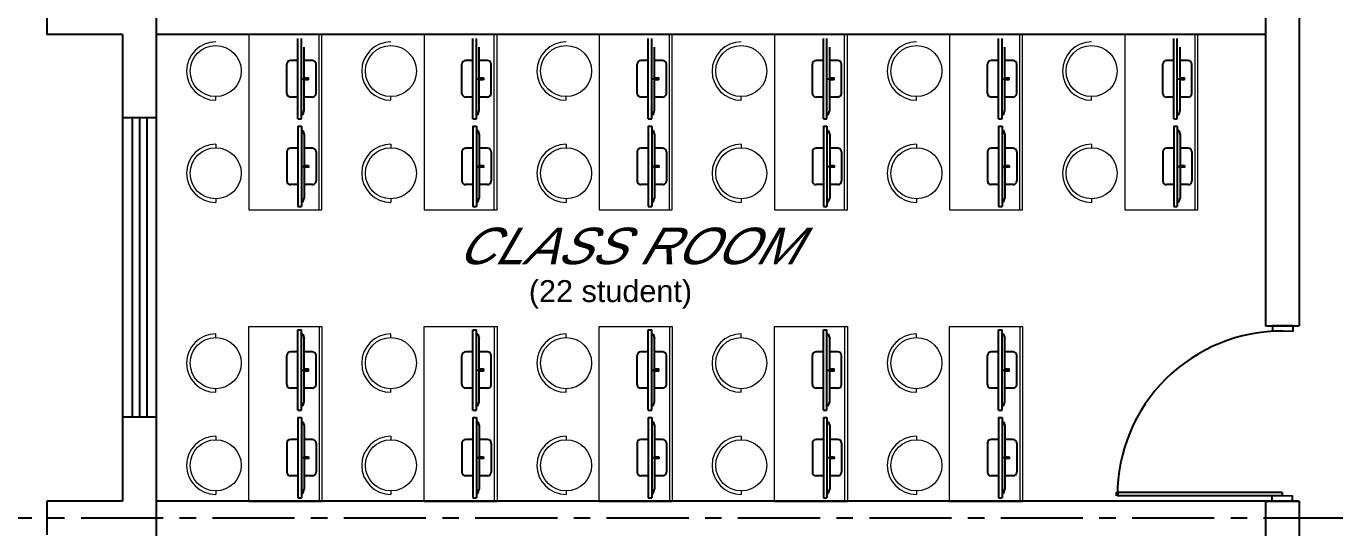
# Model space of a CAD drawing. Extents: x 348043 to 758301, y 133827 to 256568.
# Drawn here: x 584202 to 593167, y 168885 to 172321 of the extents above; entities that cross this region are included whole.
import ezdxf

# ---------------------------------------------------------------- set-up
doc = ezdxf.new("R2010")
doc.units = 0
doc.header["$LTSCALE"] = 900
doc.header["$MEASUREMENT"] = 0
doc.linetypes.add('CENTER', pattern=[2, 1.25, -0.25, 0.25, -0.25])
for name, color, linetype in [('2', 7, 'CONTINUOUS'), ('door', 163, 'CONTINUOUS'), ('TEXT', 2, 'CONTINUOUS')]:
    doc.layers.add(name, color=color, linetype=linetype)
doc.styles.add('ROMANS', font='arial.ttf')

msp = doc.modelspace()

# ---------------------------------------------------------------- linework, layer by layer
at = {"layer": '2', "color": 30, "linetype": 'Continuous'}
for p, q in [((586062.9, 171685.7), (586062.9, 172235.7)), ((586087.6, 171685.7), (586087.6, 172235.7)), ((587262.9, 171685.7), (587262.9, 172235.7)), ((587287.6, 171685.7), (587287.6, 172235.7)), ((588462.9, 171685.7), (588462.9, 172235.7)), ((588487.6, 171685.7), (588487.6, 172235.7)), ((589662.9, 171685.7), (589662.9, 172235.7)), ((589687.6, 171685.7), (589687.6, 172235.7)), ((590862.9, 171685.7), (590862.9, 172235.7)), ((590887.6, 171685.7), (590887.6, 172235.7)), ((592062.9, 171685.7), (592062.9, 172235.7)), ((592087.6, 171685.7), (592087.6, 172235.7)), ((586106.2, 171744), (586106.2, 172177.4)), ((587306.2, 171744), (587306.2, 172177.4)), ((588506.2, 171744), (588506.2, 172177.4)), ((589706.2, 171744), (589706.2, 172177.4)), ((590906.2, 171744), (590906.2, 172177.4)), ((592106.2, 171744), (592106.2, 172177.4)), ((585987.6, 171860.7), (585987.6, 172060.7)), ((586062.9, 172085.7), (586012.6, 172085.7)), ((586162.6, 172085.7), (586106.2, 172085.7)), ((586187.6, 171860.7), (586187.6, 172060.7)), ((587187.6, 171860.7), (587187.6, 172060.7)), ((587262.9, 172085.7), (587212.6, 172085.7)), ((587362.6, 172085.7), (587306.2, 172085.7)), ((587387.6, 171860.7), (587387.6, 172060.7)), ((588387.6, 171860.7), (588387.6, 172060.7)), ((588462.9, 172085.7), (588412.6, 172085.7)), ((588562.6, 172085.7), (588506.2, 172085.7)), ((588587.6, 171860.7), (588587.6, 172060.7)), ((589587.6, 171860.7), (589587.6, 172060.7)), ((589662.9, 172085.7), (589612.6, 172085.7)), ((589762.6, 172085.7), (589706.2, 172085.7)), ((589787.6, 171860.7), (589787.6, 172060.7)), ((590787.6, 171860.7), (590787.6, 172060.7)), ((590862.9, 172085.7), (590812.6, 172085.7)), ((590962.6, 172085.7), (590906.2, 172085.7)), ((590987.6, 171860.7), (590987.6, 172060.7)), ((591987.6, 171860.7), (591987.6, 172060.7)), ((592062.9, 172085.7), (592012.6, 172085.7)), ((592162.6, 172085.7), (592106.2, 172085.7)), ((592187.6, 171860.7), (592187.6, 172060.7)), ((586087.6, 171960.7), (586140.8, 171960.7)), ((586087.6, 171835.7), (586087.6, 171960.7)), ((587287.6, 171960.7), (587340.8, 171960.7)), ((587287.6, 171835.7), (587287.6, 171960.7)), ((588487.6, 171960.7), (588540.8, 171960.7)), ((588487.6, 171835.7), (588487.6, 171960.7)), ((589687.6, 171960.7), (589740.8, 171960.7)), ((589687.6, 171835.7), (589687.6, 171960.7)), ((590887.6, 171960.7), (590940.8, 171960.7)), ((590887.6, 171835.7), (590887.6, 171960.7)), ((592087.6, 171960.7), (592140.8, 171960.7)), ((592087.6, 171835.7), (592087.6, 171960.7)), ((586062.9, 171835.7), (586012.6, 171835.7)), ((586162.6, 171835.7), (586106.2, 171835.7)), ((587262.9, 171835.7), (587212.6, 171835.7)), ((587362.6, 171835.7), (587306.2, 171835.7)), ((588462.9, 171835.7), (588412.6, 171835.7)), ((588562.6, 171835.7), (588506.2, 171835.7)), ((589662.9, 171835.7), (589612.6, 171835.7)), ((589762.6, 171835.7), (589706.2, 171835.7)), ((590862.9, 171835.7), (590812.6, 171835.7)), ((590962.6, 171835.7), (590906.2, 171835.7)), ((592062.9, 171835.7), (592012.6, 171835.7)), ((592162.6, 171835.7), (592106.2, 171835.7)), ((586062.9, 171685.7), (586087.6, 171685.7)), ((586096.9, 171714.9), (586087.6, 171714.9)), ((586096.9, 171714.9), (586106.2, 171744)), ((587262.9, 171685.7), (587287.6, 171685.7)), ((587296.9, 171714.9), (587287.6, 171714.9)), ((587296.9, 171714.9), (587306.2, 171744)), ((588462.9, 171685.7), (588487.6, 171685.7)), ((588496.9, 171714.9), (588487.6, 171714.9)), ((588496.9, 171714.9), (588506.2, 171744)), ((589662.9, 171685.7), (589687.6, 171685.7)), ((589696.9, 171714.9), (589687.6, 171714.9)), ((589696.9, 171714.9), (589706.2, 171744)), ((590862.9, 171685.7), (590887.6, 171685.7)), ((590896.9, 171714.9), (590887.6, 171714.9)), ((590896.9, 171714.9), (590906.2, 171744)), ((592062.9, 171685.7), (592087.6, 171685.7)), ((592096.9, 171714.9), (592087.6, 171714.9)), ((592096.9, 171714.9), (592106.2, 171744)), ((586062.9, 171635.7), (586062.9, 171085.7)), ((586062.9, 171635.7), (586087.6, 171635.7)), ((586087.6, 171635.7), (586087.6, 171085.7)), ((586096.9, 171606.6), (586087.6, 171606.6)), ((586096.9, 171606.6), (586106.2, 171577.4)), ((587262.9, 171635.7), (587262.9, 171085.7)), ((587262.9, 171635.7), (587287.6, 171635.7)), ((587287.6, 171635.7), (587287.6, 171085.7)), ((587296.9, 171606.6), (587287.6, 171606.6)), ((587296.9, 171606.6), (587306.2, 171577.4)), ((588462.9, 171635.7), (588462.9, 171085.7)), ((588462.9, 171635.7), (588487.6, 171635.7)), ((588487.6, 171635.7), (588487.6, 171085.7)), ((588496.9, 171606.6), (588487.6, 171606.6)), ((588496.9, 171606.6), (588506.2, 171577.4)), ((589662.9, 171635.7), (589662.9, 171085.7)), ((589662.9, 171635.7), (589687.6, 171635.7)), ((589687.6, 171635.7), (589687.6, 171085.7)), ((589696.9, 171606.6), (589687.6, 171606.6)), ((589696.9, 171606.6), (589706.2, 171577.4)), ((590862.9, 171635.7), (590862.9, 171085.7)), ((590862.9, 171635.7), (590887.6, 171635.7)), ((590887.6, 171635.7), (590887.6, 171085.7)), ((590896.9, 171606.6), (590887.6, 171606.6)), ((590896.9, 171606.6), (590906.2, 171577.4)), ((592062.9, 171635.7), (592062.9, 171085.7)), ((592062.9, 171635.7), (592087.6, 171635.7)), ((592087.6, 171635.7), (592087.6, 171085.7)), ((592096.9, 171606.6), (592087.6, 171606.6)), ((592096.9, 171606.6), (592106.2, 171577.4)), ((586106.2, 171577.4), (586106.2, 171144)), ((587306.2, 171577.4), (587306.2, 171144)), ((588506.2, 171577.4), (588506.2, 171144)), ((589706.2, 171577.4), (589706.2, 171144)), ((590906.2, 171577.4), (590906.2, 171144)), ((592106.2, 171577.4), (592106.2, 171144)), ((585987.6, 171460.7), (585987.6, 171260.7)), ((586062.9, 171485.7), (586012.6, 171485.7)), ((586087.6, 171485.7), (586087.6, 171360.7)), ((586162.6, 171485.7), (586106.2, 171485.7)), ((586187.6, 171460.7), (586187.6, 171260.7)), ((587187.6, 171460.7), (587187.6, 171260.7)), ((587262.9, 171485.7), (587212.6, 171485.7)), ((587287.6, 171485.7), (587287.6, 171360.7)), ((587362.6, 171485.7), (587306.2, 171485.7)), ((587387.6, 171460.7), (587387.6, 171260.7)), ((588387.6, 171460.7), (588387.6, 171260.7)), ((588462.9, 171485.7), (588412.6, 171485.7)), ((588487.6, 171485.7), (588487.6, 171360.7)), ((588562.6, 171485.7), (588506.2, 171485.7)), ((588587.6, 171460.7), (588587.6, 171260.7)), ((589587.6, 171460.7), (589587.6, 171260.7)), ((589662.9, 171485.7), (589612.6, 171485.7)), ((589687.6, 171485.7), (589687.6, 171360.7)), ((589762.6, 171485.7), (589706.2, 171485.7)), ((589787.6, 171460.7), (589787.6, 171260.7)), ((590787.6, 171460.7), (590787.6, 171260.7)), ((590862.9, 171485.7), (590812.6, 171485.7)), ((590887.6, 171485.7), (590887.6, 171360.7)), ((590962.6, 171485.7), (590906.2, 171485.7)), ((590987.6, 171460.7), (590987.6, 171260.7)), ((591987.6, 171460.7), (591987.6, 171260.7)), ((592062.9, 171485.7), (592012.6, 171485.7)), ((592087.6, 171485.7), (592087.6, 171360.7)), ((592162.6, 171485.7), (592106.2, 171485.7)), ((592187.6, 171460.7), (592187.6, 171260.7)), ((586087.6, 171360.7), (586140.8, 171360.7)), ((587287.6, 171360.7), (587340.8, 171360.7)), ((588487.6, 171360.7), (588540.8, 171360.7)), ((589687.6, 171360.7), (589740.8, 171360.7)), ((590887.6, 171360.7), (590940.8, 171360.7)), ((592087.6, 171360.7), (592140.8, 171360.7)), ((586062.9, 171235.7), (586012.6, 171235.7)), ((586162.6, 171235.7), (586106.2, 171235.7)), ((587262.9, 171235.7), (587212.6, 171235.7)), ((587362.6, 171235.7), (587306.2, 171235.7)), ((588462.9, 171235.7), (588412.6, 171235.7)), ((588562.6, 171235.7), (588506.2, 171235.7)), ((589662.9, 171235.7), (589612.6, 171235.7)), ((589762.6, 171235.7), (589706.2, 171235.7)), ((590862.9, 171235.7), (590812.6, 171235.7)), ((590962.6, 171235.7), (590906.2, 171235.7)), ((592062.9, 171235.7), (592012.6, 171235.7)), ((592162.6, 171235.7), (592106.2, 171235.7)), ((586096.9, 171114.9), (586106.2, 171144)), ((587296.9, 171114.9), (587306.2, 171144)), ((588496.9, 171114.9), (588506.2, 171144)), ((589696.9, 171114.9), (589706.2, 171144)), ((590896.9, 171114.9), (590906.2, 171144)), ((592096.9, 171114.9), (592106.2, 171144)), ((586062.9, 171085.7), (586087.6, 171085.7)), ((586096.9, 171114.9), (586087.6, 171114.9)), ((587262.9, 171085.7), (587287.6, 171085.7)), ((587296.9, 171114.9), (587287.6, 171114.9)), ((588462.9, 171085.7), (588487.6, 171085.7)), ((588496.9, 171114.9), (588487.6, 171114.9)), ((589662.9, 171085.7), (589687.6, 171085.7)), ((589696.9, 171114.9), (589687.6, 171114.9)), ((590862.9, 171085.7), (590887.6, 171085.7)), ((590896.9, 171114.9), (590887.6, 171114.9)), ((592062.9, 171085.7), (592087.6, 171085.7)), ((592096.9, 171114.9), (592087.6, 171114.9)), ((586062.9, 169691.1), (586062.9, 170241.1)), ((586062.9, 170241.1), (586087.6, 170241.1)), ((586087.6, 169691.1), (586087.6, 170241.1)), ((587262.9, 169691.1), (587262.9, 170241.1)), ((587262.9, 170241.1), (587287.6, 170241.1)), ((587287.6, 169691.1), (587287.6, 170241.1)), ((588462.9, 169691.1), (588462.9, 170241.1)), ((588462.9, 170241.1), (588487.6, 170241.1)), ((588487.6, 169691.1), (588487.6, 170241.1)), ((589662.9, 169691.1), (589662.9, 170241.1)), ((589662.9, 170241.1), (589687.6, 170241.1)), ((589687.6, 169691.1), (589687.6, 170241.1)), ((590862.9, 169691.1), (590862.9, 170241.1)), ((590862.9, 170241.1), (590887.6, 170241.1)), ((590887.6, 169691.1), (590887.6, 170241.1)), ((586096.9, 170212), (586087.6, 170212)), ((586096.9, 170212), (586106.2, 170182.8)), ((586106.2, 169749.4), (586106.2, 170182.8)), ((587296.9, 170212), (587287.6, 170212)), ((587296.9, 170212), (587306.2, 170182.8)), ((587306.2, 169749.4), (587306.2, 170182.8)), ((588496.9, 170212), (588487.6, 170212)), ((588496.9, 170212), (588506.2, 170182.8)), ((588506.2, 169749.4), (588506.2, 170182.8)), ((589696.9, 170212), (589687.6, 170212)), ((589696.9, 170212), (589706.2, 170182.8)), ((589706.2, 169749.4), (589706.2, 170182.8)), ((590896.9, 170212), (590887.6, 170212)), ((590896.9, 170212), (590906.2, 170182.8)), ((590906.2, 169749.4), (590906.2, 170182.8)), ((585987.6, 169866.1), (585987.6, 170066.1)), ((586062.9, 170091.1), (586012.6, 170091.1)), ((586162.6, 170091.1), (586106.2, 170091.1)), ((586187.6, 169866.1), (586187.6, 170066.1)), ((587187.6, 169866.1), (587187.6, 170066.1)), ((587262.9, 170091.1), (587212.6, 170091.1)), ((587362.6, 170091.1), (587306.2, 170091.1)), ((587387.6, 169866.1), (587387.6, 170066.1)), ((588387.6, 169866.1), (588387.6, 170066.1)), ((588462.9, 170091.1), (588412.6, 170091.1)), ((588562.6, 170091.1), (588506.2, 170091.1)), ((588587.6, 169866.1), (588587.6, 170066.1)), ((589587.6, 169866.1), (589587.6, 170066.1)), ((589662.9, 170091.1), (589612.6, 170091.1)), ((589762.6, 170091.1), (589706.2, 170091.1)), ((589787.6, 169866.1), (589787.6, 170066.1)), ((590787.6, 169866.1), (590787.6, 170066.1)), ((590862.9, 170091.1), (590812.6, 170091.1)), ((590962.6, 170091.1), (590906.2, 170091.1)), ((590987.6, 169866.1), (590987.6, 170066.1)), ((586087.6, 169966.1), (586140.8, 169966.1)), ((586087.6, 169841.1), (586087.6, 169966.1)), ((587287.6, 169966.1), (587340.8, 169966.1)), ((587287.6, 169841.1), (587287.6, 169966.1)), ((588487.6, 169966.1), (588540.8, 169966.1)), ((588487.6, 169841.1), (588487.6, 169966.1)), ((589687.6, 169966.1), (589740.8, 169966.1)), ((589687.6, 169841.1), (589687.6, 169966.1)), ((590887.6, 169966.1), (590940.8, 169966.1)), ((590887.6, 169841.1), (590887.6, 169966.1)), ((586062.9, 169841.1), (586012.6, 169841.1)), ((586162.6, 169841.1), (586106.2, 169841.1)), ((587262.9, 169841.1), (587212.6, 169841.1)), ((587362.6, 169841.1), (587306.2, 169841.1)), ((588462.9, 169841.1), (588412.6, 169841.1)), ((588562.6, 169841.1), (588506.2, 169841.1)), ((589662.9, 169841.1), (589612.6, 169841.1)), ((589762.6, 169841.1), (589706.2, 169841.1)), ((590862.9, 169841.1), (590812.6, 169841.1)), ((590962.6, 169841.1), (590906.2, 169841.1)), ((586096.9, 169720.3), (586087.6, 169720.3)), ((586096.9, 169720.3), (586106.2, 169749.4)), ((587296.9, 169720.3), (587287.6, 169720.3)), ((587296.9, 169720.3), (587306.2, 169749.4)), ((588496.9, 169720.3), (588487.6, 169720.3)), ((588496.9, 169720.3), (588506.2, 169749.4)), ((589696.9, 169720.3), (589687.6, 169720.3)), ((589696.9, 169720.3), (589706.2, 169749.4)), ((590896.9, 169720.3), (590887.6, 169720.3)), ((590896.9, 169720.3), (590906.2, 169749.4)), ((586062.9, 169691.1), (586087.6, 169691.1)), ((586062.9, 169641.1), (586062.9, 169091.1)), ((586062.9, 169641.1), (586087.6, 169641.1)), ((586087.6, 169641.1), (586087.6, 169091.1)), ((586096.9, 169612), (586087.6, 169612)), ((586096.9, 169612), (586106.2, 169582.8)), ((587262.9, 169691.1), (587287.6, 169691.1)), ((587262.9, 169641.1), (587262.9, 169091.1)), ((587262.9, 169641.1), (587287.6, 169641.1)), ((587287.6, 169641.1), (587287.6, 169091.1)), ((587296.9, 169612), (587287.6, 169612)), ((587296.9, 169612), (587306.2, 169582.8)), ((588462.9, 169691.1), (588487.6, 169691.1)), ((588462.9, 169641.1), (588462.9, 169091.1)), ((588462.9, 169641.1), (588487.6, 169641.1)), ((588487.6, 169641.1), (588487.6, 169091.1)), ((588496.9, 169612), (588487.6, 169612)), ((588496.9, 169612), (588506.2, 169582.8)), ((589662.9, 169691.1), (589687.6, 169691.1)), ((589662.9, 169641.1), (589662.9, 169091.1)), ((589662.9, 169641.1), (589687.6, 169641.1)), ((589687.6, 169641.1), (589687.6, 169091.1)), ((589696.9, 169612), (589687.6, 169612)), ((589696.9, 169612), (589706.2, 169582.8)), ((590862.9, 169691.1), (590887.6, 169691.1)), ((590862.9, 169641.1), (590862.9, 169091.1)), ((590862.9, 169641.1), (590887.6, 169641.1)), ((590887.6, 169641.1), (590887.6, 169091.1)), ((590896.9, 169612), (590887.6, 169612)), ((590896.9, 169612), (590906.2, 169582.8)), ((586106.2, 169582.8), (586106.2, 169149.4)), ((587306.2, 169582.8), (587306.2, 169149.4)), ((588506.2, 169582.8), (588506.2, 169149.4)), ((589706.2, 169582.8), (589706.2, 169149.4)), ((590906.2, 169582.8), (590906.2, 169149.4)), ((585987.6, 169466.1), (585987.6, 169266.1)), ((586062.9, 169491.1), (586012.6, 169491.1)), ((586087.6, 169491.1), (586087.6, 169366.1)), ((586162.6, 169491.1), (586106.2, 169491.1)), ((586187.6, 169466.1), (586187.6, 169266.1)), ((587187.6, 169466.1), (587187.6, 169266.1)), ((587262.9, 169491.1), (587212.6, 169491.1)), ((587287.6, 169491.1), (587287.6, 169366.1)), ((587362.6, 169491.1), (587306.2, 169491.1)), ((587387.6, 169466.1), (587387.6, 169266.1)), ((588387.6, 169466.1), (588387.6, 169266.1)), ((588462.9, 169491.1), (588412.6, 169491.1)), ((588487.6, 169491.1), (588487.6, 169366.1)), ((588562.6, 169491.1), (588506.2, 169491.1)), ((588587.6, 169466.1), (588587.6, 169266.1)), ((589587.6, 169466.1), (589587.6, 169266.1)), ((589662.9, 169491.1), (589612.6, 169491.1)), ((589687.6, 169491.1), (589687.6, 169366.1)), ((589762.6, 169491.1), (589706.2, 169491.1)), ((589787.6, 169466.1), (589787.6, 169266.1)), ((590787.6, 169466.1), (590787.6, 169266.1)), ((590862.9, 169491.1), (590812.6, 169491.1)), ((590887.6, 169491.1), (590887.6, 169366.1)), ((590962.6, 169491.1), (590906.2, 169491.1)), ((590987.6, 169466.1), (590987.6, 169266.1)), ((586087.6, 169366.1), (586140.8, 169366.1)), ((587287.6, 169366.1), (587340.8, 169366.1)), ((588487.6, 169366.1), (588540.8, 169366.1)), ((589687.6, 169366.1), (589740.8, 169366.1)), ((590887.6, 169366.1), (590940.8, 169366.1)), ((586062.9, 169241.1), (586012.6, 169241.1)), ((586162.6, 169241.1), (586106.2, 169241.1)), ((587262.9, 169241.1), (587212.6, 169241.1)), ((587362.6, 169241.1), (587306.2, 169241.1)), ((588462.9, 169241.1), (588412.6, 169241.1)), ((588562.6, 169241.1), (588506.2, 169241.1)), ((589662.9, 169241.1), (589612.6, 169241.1)), ((589762.6, 169241.1), (589706.2, 169241.1)), ((590862.9, 169241.1), (590812.6, 169241.1)), ((590962.6, 169241.1), (590906.2, 169241.1)), ((586062.9, 169091.1), (586087.6, 169091.1)), ((586096.9, 169120.3), (586087.6, 169120.3)), ((586096.9, 169120.3), (586106.2, 169149.4)), ((587262.9, 169091.1), (587287.6, 169091.1)), ((587296.9, 169120.3), (587287.6, 169120.3)), ((587296.9, 169120.3), (587306.2, 169149.4)), ((588462.9, 169091.1), (588487.6, 169091.1)), ((588496.9, 169120.3), (588487.6, 169120.3)), ((588496.9, 169120.3), (588506.2, 169149.4)), ((589662.9, 169091.1), (589687.6, 169091.1)), ((589696.9, 169120.3), (589687.6, 169120.3)), ((589696.9, 169120.3), (589706.2, 169149.4)), ((590862.9, 169091.1), (590887.6, 169091.1)), ((590896.9, 169120.3), (590887.6, 169120.3)), ((590896.9, 169120.3), (590906.2, 169149.4))]:
    msp.add_line(p, q, dxfattribs=at)
for points in [[(586135.9, 171955.7), (586135.9, 171965.7), (586106.2, 171965.7), (586106.2, 171955.7)], [(587335.9, 171955.7), (587335.9, 171965.7), (587306.2, 171965.7), (587306.2, 171955.7)], [(588535.9, 171955.7), (588535.9, 171965.7), (588506.2, 171965.7), (588506.2, 171955.7)], [(589735.9, 171955.7), (589735.9, 171965.7), (589706.2, 171965.7), (589706.2, 171955.7)], [(590935.9, 171955.7), (590935.9, 171965.7), (590906.2, 171965.7), (590906.2, 171955.7)], [(592135.9, 171955.7), (592135.9, 171965.7), (592106.2, 171965.7), (592106.2, 171955.7)], [(586135.9, 171365.8), (586135.9, 171355.8), (586106.2, 171355.8), (586106.2, 171365.8)], [(587335.9, 171365.8), (587335.9, 171355.8), (587306.2, 171355.8), (587306.2, 171365.8)], [(588535.9, 171365.8), (588535.9, 171355.8), (588506.2, 171355.8), (588506.2, 171365.8)], [(589735.9, 171365.8), (589735.9, 171355.8), (589706.2, 171355.8), (589706.2, 171365.8)], [(590935.9, 171365.8), (590935.9, 171355.8), (590906.2, 171355.8), (590906.2, 171365.8)], [(592135.9, 171365.8), (592135.9, 171355.8), (592106.2, 171355.8), (592106.2, 171365.8)], [(586135.9, 169961.1), (586135.9, 169971.1), (586106.2, 169971.1), (586106.2, 169961.1)], [(587335.9, 169961.1), (587335.9, 169971.1), (587306.2, 169971.1), (587306.2, 169961.1)], [(588535.9, 169961.1), (588535.9, 169971.1), (588506.2, 169971.1), (588506.2, 169961.1)], [(589735.9, 169961.1), (589735.9, 169971.1), (589706.2, 169971.1), (589706.2, 169961.1)], [(590935.9, 169961.1), (590935.9, 169971.1), (590906.2, 169971.1), (590906.2, 169961.1)], [(586135.9, 169371.2), (586135.9, 169361.2), (586106.2, 169361.2), (586106.2, 169371.2)], [(587335.9, 169371.2), (587335.9, 169361.2), (587306.2, 169361.2), (587306.2, 169371.2)], [(588535.9, 169371.2), (588535.9, 169361.2), (588506.2, 169361.2), (588506.2, 169371.2)], [(589735.9, 169371.2), (589735.9, 169361.2), (589706.2, 169361.2), (589706.2, 169371.2)], [(590935.9, 169371.2), (590935.9, 169361.2), (590906.2, 169361.2), (590906.2, 169371.2)]]:
    msp.add_lwpolyline(points, close=True, dxfattribs=at)
for centre, start, end in [((586012.6, 172060.7), 90, 180), ((586162.6, 172060.7), 360, 90), ((587212.6, 172060.7), 90, 180), ((587362.6, 172060.7), 360, 90), ((588412.6, 172060.7), 90, 180), ((588562.6, 172060.7), 360, 90), ((589612.6, 172060.7), 90, 180), ((589762.6, 172060.7), 360, 90), ((590812.6, 172060.7), 90, 180), ((590962.6, 172060.7), 360, 90), ((592012.6, 172060.7), 90, 180), ((592162.6, 172060.7), 360, 90), ((586012.6, 171860.7), 180, 270), ((586162.6, 171860.7), 270, 360), ((587212.6, 171860.7), 180, 270), ((587362.6, 171860.7), 270, 360), ((588412.6, 171860.7), 180, 270), ((588562.6, 171860.7), 270, 360), ((589612.6, 171860.7), 180, 270), ((589762.6, 171860.7), 270, 360), ((590812.6, 171860.7), 180, 270), ((590962.6, 171860.7), 270, 360), ((592012.6, 171860.7), 180, 270), ((592162.6, 171860.7), 270, 360), ((586012.6, 171460.7), 90, 180), ((586162.6, 171460.7), 0, 90), ((587212.6, 171460.7), 90, 180), ((587362.6, 171460.7), 0, 90), ((588412.6, 171460.7), 90, 180), ((588562.6, 171460.7), 0, 90), ((589612.6, 171460.7), 90, 180), ((589762.6, 171460.7), 0, 90), ((590812.6, 171460.7), 90, 180), ((590962.6, 171460.7), 0, 90), ((592012.6, 171460.7), 90, 180), ((592162.6, 171460.7), 0, 90), ((586012.6, 171260.7), 180, 270), ((586162.6, 171260.7), 270, 0), ((587212.6, 171260.7), 180, 270), ((587362.6, 171260.7), 270, 0), ((588412.6, 171260.7), 180, 270), ((588562.6, 171260.7), 270, 0), ((589612.6, 171260.7), 180, 270), ((589762.6, 171260.7), 270, 0), ((590812.6, 171260.7), 180, 270), ((590962.6, 171260.7), 270, 0), ((592012.6, 171260.7), 180, 270), ((592162.6, 171260.7), 270, 0), ((586012.6, 170066.1), 90, 180), ((586162.6, 170066.1), 360, 90), ((587212.6, 170066.1), 90, 180), ((587362.6, 170066.1), 360, 90), ((588412.6, 170066.1), 90, 180), ((588562.6, 170066.1), 360, 90), ((589612.6, 170066.1), 90, 180), ((589762.6, 170066.1), 360, 90), ((590812.6, 170066.1), 90, 180), ((590962.6, 170066.1), 360, 90), ((586012.6, 169866.1), 180, 270), ((586162.6, 169866.1), 270, 360), ((587212.6, 169866.1), 180, 270), ((587362.6, 169866.1), 270, 360), ((588412.6, 169866.1), 180, 270), ((588562.6, 169866.1), 270, 360), ((589612.6, 169866.1), 180, 270), ((589762.6, 169866.1), 270, 360), ((590812.6, 169866.1), 180, 270), ((590962.6, 169866.1), 270, 360), ((586012.6, 169466.1), 90, 180), ((586162.6, 169466.1), 0, 90), ((587212.6, 169466.1), 90, 180), ((587362.6, 169466.1), 0, 90), ((588412.6, 169466.1), 90, 180), ((588562.6, 169466.1), 0, 90), ((589612.6, 169466.1), 90, 180), ((589762.6, 169466.1), 0, 90), ((590812.6, 169466.1), 90, 180), ((590962.6, 169466.1), 0, 90), ((586012.6, 169266.1), 180, 270), ((586162.6, 169266.1), 270, 0), ((587212.6, 169266.1), 180, 270), ((587362.6, 169266.1), 270, 0), ((588412.6, 169266.1), 180, 270), ((588562.6, 169266.1), 270, 0), ((589612.6, 169266.1), 180, 270), ((589762.6, 169266.1), 270, 0), ((590812.6, 169266.1), 180, 270), ((590962.6, 169266.1), 270, 0)]:
    msp.add_arc(centre, 25, start, end, dxfattribs=at)
at = {"layer": 'door', "color": 3, "ltscale": 1.25}
for p, q in [((585092.8, 173060.9), (585092.8, 171695.9)), ((584342.8, 172493.4), (584342.8, 172263.4)), ((592692.8, 172493.4), (592692.8, 170268.4)), ((592922.8, 172493.4), (592922.8, 170268.4)), ((584862.8, 172263.4), (584342.8, 172263.4)), ((584862.8, 172263.4), (584862.8, 171695.9)), ((592692.8, 172263.4), (585092.8, 172263.4)), ((592692.8, 172263.4), (585092.8, 172263.4)), ((584862.8, 171695.9), (585092.8, 171695.9)), ((592692.8, 170268.4), (592922.8, 170268.4)), ((584862.8, 169645.9), (584862.8, 169068.4)), ((584862.8, 169645.9), (585092.8, 169645.9)), ((585092.8, 169645.9), (585092.8, 168260.9)), ((592805.7, 169127.1), (592805.7, 169103.6)), ((584342.8, 169068.4), (584342.8, 168838.4)), ((584862.8, 169068.4), (584342.8, 169068.4)), ((592922.8, 169068.4), (585092.8, 169068.4)), ((592692.8, 169068.4), (592692.8, 163413.4)), ((592692.8, 169068.4), (592922.8, 169068.4)), ((592922.8, 169068.4), (592922.8, 163413.4))]:
    msp.add_line(p, q, dxfattribs=at)
at = {"layer": 'door', "color": 190, "linetype": 'ByBlock', "lineweight": 5, "ltscale": 1.25}
for p, q in [((586208.8, 171063.4), (586208.8, 172263.4)), ((587408.8, 171063.4), (587408.8, 172263.4)), ((588608.8, 171063.4), (588608.8, 172263.4)), ((589808.8, 171063.4), (589808.8, 172263.4)), ((591008.8, 171063.4), (591008.8, 172263.4)), ((592208.8, 171063.4), (592208.8, 172263.4)), ((586208.8, 170263.4), (586208.8, 169063.4)), ((587408.8, 170263.4), (587408.8, 169063.4)), ((588608.8, 170263.4), (588608.8, 169063.4)), ((589808.8, 170263.4), (589808.8, 169063.4)), ((591008.8, 170263.4), (591008.8, 169063.4))]:
    msp.add_line(p, q, dxfattribs=at)
at = {"layer": 'door', "color": 3, "linetype": 'ByBlock', "lineweight": 5, "ltscale": 1.25}
for p, q in [((585500.5, 171813.4), (585500.5, 171838.4)), ((586700.5, 171813.4), (586700.5, 171838.4)), ((587900.5, 171813.4), (587900.5, 171838.4)), ((589100.5, 171813.4), (589100.5, 171838.4)), ((590300.5, 171813.4), (590300.5, 171838.4)), ((591500.5, 171813.4), (591500.5, 171838.4)), ((585500.5, 171513.4), (585500.5, 171488.4)), ((586700.5, 171513.4), (586700.5, 171488.4)), ((587900.5, 171513.4), (587900.5, 171488.4)), ((589100.5, 171513.4), (589100.5, 171488.4)), ((590300.5, 171513.4), (590300.5, 171488.4)), ((591500.5, 171513.4), (591500.5, 171488.4)), ((585500.5, 171138.4), (585500.5, 171113.4)), ((586700.5, 171138.4), (586700.5, 171113.4)), ((587900.5, 171138.4), (587900.5, 171113.4)), ((589100.5, 171138.4), (589100.5, 171113.4)), ((590300.5, 171138.4), (590300.5, 171113.4)), ((591500.5, 171138.4), (591500.5, 171113.4)), ((585500.5, 170188.4), (585500.5, 170213.4)), ((586700.5, 170188.4), (586700.5, 170213.4)), ((587900.5, 170188.4), (587900.5, 170213.4)), ((589100.5, 170188.4), (589100.5, 170213.4)), ((590300.5, 170188.4), (590300.5, 170213.4)), ((585500.5, 169813.4), (585500.5, 169838.4)), ((586700.5, 169813.4), (586700.5, 169838.4)), ((587900.5, 169813.4), (587900.5, 169838.4)), ((589100.5, 169813.4), (589100.5, 169838.4)), ((590300.5, 169813.4), (590300.5, 169838.4)), ((585500.5, 169513.4), (585500.5, 169488.4)), ((586700.5, 169513.4), (586700.5, 169488.4)), ((587900.5, 169513.4), (587900.5, 169488.4)), ((589100.5, 169513.4), (589100.5, 169488.4)), ((590300.5, 169513.4), (590300.5, 169488.4)), ((585500.5, 169138.4), (585500.5, 169113.4)), ((586700.5, 169138.4), (586700.5, 169113.4)), ((587900.5, 169138.4), (587900.5, 169113.4)), ((589100.5, 169138.4), (589100.5, 169113.4)), ((590300.5, 169138.4), (590300.5, 169113.4))]:
    msp.add_line(p, q, dxfattribs=at)
at = {"layer": 'door', "color": 13, "ltscale": 1.25}
for p, q in [((584862.8, 171695.9), (584862.8, 169645.9)), ((584927.8, 171695.9), (584927.8, 169645.9)), ((584977.8, 171695.9), (584977.8, 169645.9)), ((585027.8, 171695.9), (585027.8, 169645.9)), ((585092.8, 171695.9), (585092.8, 169645.9)), ((592805.8, 169127.1), (591676.3, 169127.1)), ((592805.7, 169103.6), (591676.3, 169103.6))]:
    msp.add_line(p, q, dxfattribs=at)
at = {"layer": 'door', "color": 1, "lineweight": 50, "ltscale": 1.25}
msp.add_line((591676.3, 169127.1), (591676.3, 169103.6), dxfattribs=at)
at = {"layer": 'door', "linetype": 'CENTER', "ltscale": 0.5}
msp.add_line((583678.2, 168953.4), (596055.8, 168953.4), dxfattribs=at)
at = {"layer": 'door', "color": 190, "linetype": 'ByBlock', "lineweight": 5, "ltscale": 1.25}
for points in [[(586227.8, 171063.4), (586227.8, 172263.4), (585727.8, 172263.4), (585727.8, 171063.4)], [(587427.8, 171063.4), (587427.8, 172263.4), (586927.8, 172263.4), (586927.8, 171063.4)], [(588627.8, 171063.4), (588627.8, 172263.4), (588127.8, 172263.4), (588127.8, 171063.4)], [(589827.8, 171063.4), (589827.8, 172263.4), (589327.8, 172263.4), (589327.8, 171063.4)], [(591027.8, 171063.4), (591027.8, 172263.4), (590527.8, 172263.4), (590527.8, 171063.4)], [(592227.8, 171063.4), (592227.8, 172263.4), (591727.8, 172263.4), (591727.8, 171063.4)], [(586227.8, 170263.4), (586227.8, 169063.4), (585727.8, 169063.4), (585727.8, 170263.4)], [(587427.8, 170263.4), (587427.8, 169063.4), (586927.8, 169063.4), (586927.8, 170263.4)], [(588627.8, 170263.4), (588627.8, 169063.4), (588127.8, 169063.4), (588127.8, 170263.4)], [(589827.8, 170263.4), (589827.8, 169063.4), (589327.8, 169063.4), (589327.8, 170263.4)], [(591027.8, 170263.4), (591027.8, 169063.4), (590527.8, 169063.4), (590527.8, 170263.4)]]:
    msp.add_lwpolyline(points, close=True, dxfattribs=at)
at = {"layer": 'door', "color": 13, "ltscale": 1.25}
for points in [[(592880.7, 170232.9), (592880.8, 170268.1), (592739.2, 170268.7), (592739.1, 170233.5)], [(592876.3, 169068.2), (592876.5, 169103.4), (592734.9, 169103.9), (592734.7, 169068.7)]]:
    msp.add_lwpolyline(points, close=True, dxfattribs=at)
at = {"layer": 'door', "color": 3, "linetype": 'ByBlock', "lineweight": 5, "ltscale": 1.25}
for centre in [(585500.5, 172013.4), (586700.5, 172013.4), (587900.5, 172013.4), (589100.5, 172013.4), (590300.5, 172013.4), (591500.5, 172013.4), (585500.5, 171313.4), (586700.5, 171313.4), (587900.5, 171313.4), (589100.5, 171313.4), (590300.5, 171313.4), (591500.5, 171313.4), (585500.5, 170013.4), (586700.5, 170013.4), (587900.5, 170013.4), (589100.5, 170013.4), (590300.5, 170013.4), (585500.5, 169313.4), (586700.5, 169313.4), (587900.5, 169313.4), (589100.5, 169313.4), (590300.5, 169313.4)]:
    msp.add_circle(centre, 175, dxfattribs=at)
for centre in [(585500.5, 172013.4), (586700.5, 172013.4), (587900.5, 172013.4), (589100.5, 172013.4), (590300.5, 172013.4), (591500.5, 172013.4), (585500.5, 171313.4), (586700.5, 171313.4), (587900.5, 171313.4), (589100.5, 171313.4), (590300.5, 171313.4), (591500.5, 171313.4), (585500.5, 170013.4), (586700.5, 170013.4), (587900.5, 170013.4), (589100.5, 170013.4), (590300.5, 170013.4), (585500.5, 169313.4), (586700.5, 169313.4), (587900.5, 169313.4), (589100.5, 169313.4), (590300.5, 169313.4)]:
    msp.add_arc(centre, 200, 90, 270, dxfattribs=at)
at = {"layer": 'door', "color": 13, "ltscale": 1.25}
msp.add_arc((592805.7, 169103.6), 1129.6, 89.78496, 179.78496, dxfattribs=at)

# ---------------------------------------------------------------- texts
at = {"layer": 'TEXT', "color": 4, "style": 'ROMANS', "oblique": 30}
msp.add_text('CLASS ROOM', height=250, dxfattribs=at).set_placement((587149.7, 170691))
at = {"layer": 'TEXT', "color": 4, "style": 'ROMANS'}
msp.add_text('(22 student)', height=150, dxfattribs=at).set_placement((587645.5, 170431.7))

doc.saveas('drawing.dxf')
